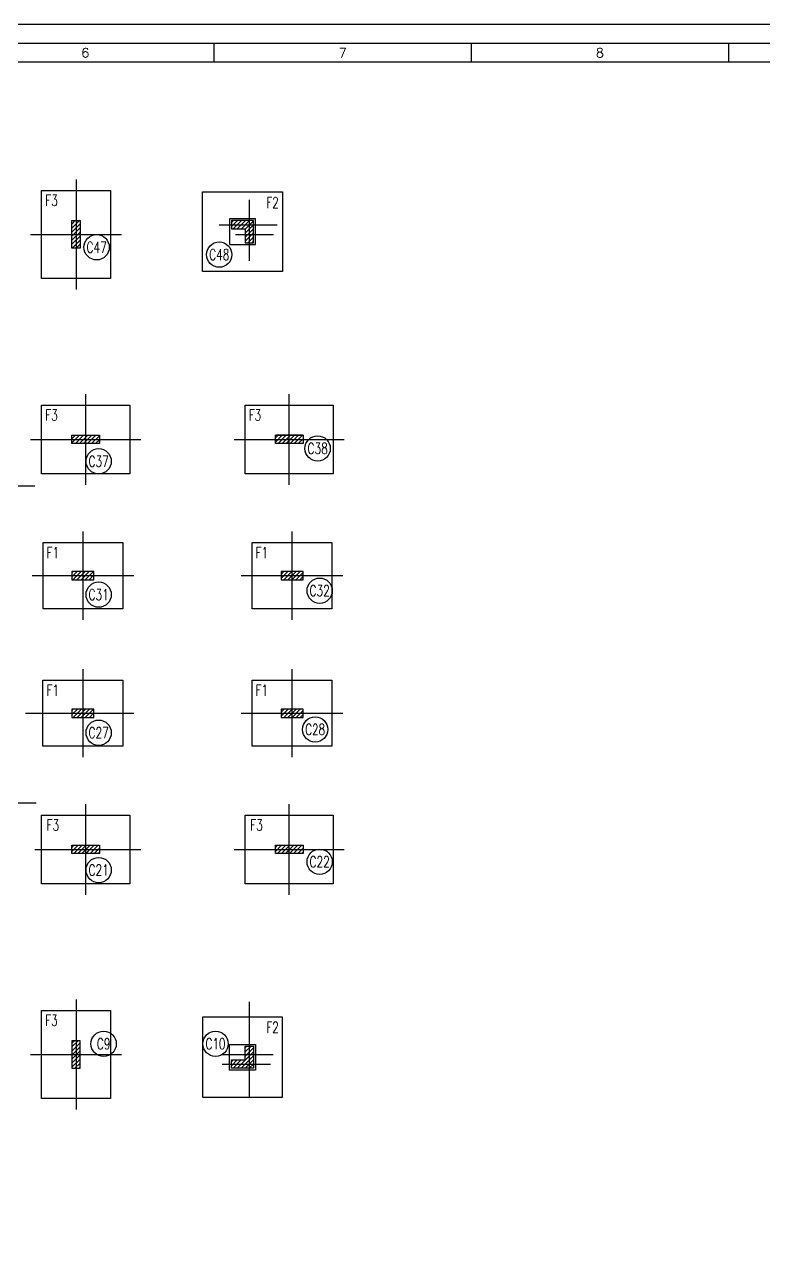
# Model space of a CAD drawing. Header units: inches. Extents: x 61991 to 161106, y 29687 to 64402.
# Drawn here: x 82538 to 83343, y 31062 to 32399 of the extents above; entities that cross this region are included whole.
import ezdxf
from ezdxf.enums import TextEntityAlignment as Align

# ---------------------------------------------------------------- set-up
doc = ezdxf.new("R2010")
doc.units = ezdxf.units.IN
doc.header["$MEASUREMENT"] = 0
doc.linetypes.add('ACAD_ISO08W100', pattern=[36, 24, -3, 6, -3])
doc.linetypes.add('CENTER', pattern=[2, 1.25, -0.25, 0.25, -0.25])
for name, color, linetype in [('CENTER LINE', 8, 'CENTER'), ('COLUMN', 1, 'Continuous'), ('FOOTING', 4, 'Continuous'), ('HACTH', 8, 'Continuous'), ('NO. COLUMN CIRCLE', 8, 'Continuous'), ('PNA', 8, 'Continuous')]:
    doc.layers.add(name, color=color, linetype=linetype)
doc.layers.add('S-COL TEXT', color=2, linetype='Continuous', lineweight=15)
doc.styles.add('ROMANS', font='R.SHX', dxfattribs={"width": 0.7})
pattern_1 = [(45, (6725.6382, -8450.4835), (-2.20970869, 2.20970869), [])]

# ---------------------------------------------------------------- blocks, each defined once
blk = doc.blocks.new('PRA_A1')
at = {"flags": 128}
blk.add_lwpolyline([(0, 0), (841, 0), (841, 594), (0, 594)], close=True, dxfattribs=at)
at = {"layer": 'PNA'}
for p, q in [((420.5, 589), (420.5, 584)), ((488.92, 589), (488.92, 584)), ((557.33, 589), (557.33, 584))]:
    blk.add_line(p, q, dxfattribs=at)
at = {"layer": 'PNA', "color": 1}
for points in [[(10, 5), (836, 5), (836, 589), (10, 589)], [(20, 10), (831, 10), (831, 584), (20, 584)]]:
    blk.add_lwpolyline(points, close=True, dxfattribs=at)
at = {"layer": 'PNA', "style": 'ROMANS'}
for s, p in [('6', (386.28, 586.5)), ('7', (454.7, 586.5)), ('8', (523.12, 586.5))]:
    blk.add_text(s, height=2.5, dxfattribs=at).set_placement(p, align=Align.MIDDLE)

msp = doc.modelspace()

# ---------------------------------------------------------------- hatches: boundary and pattern name
at = {"layer": 'HACTH'}
h = msp.add_hatch(dxfattribs=at)
h.set_pattern_fill('ANSI31', color=256, scale=25)
h.set_pattern_definition(pattern_1)
h.paths.add_polyline_path([(82589.32877, 32185.31016), (82598.32877, 32185.31016), (82598.32877, 32155.31016), (82589.32877, 32155.31016)])
h = msp.add_hatch(dxfattribs=at)
h.set_pattern_fill('ANSI31', color=256, scale=25)
h.set_pattern_definition(pattern_1)
h.paths.add_polyline_path([(82778.32877, 32161.31016), (82787.32877, 32161.31016), (82787.32877, 32185.31016), (82763.32877, 32185.31016), (82763.32877, 32176.31016), (82778.32877, 32176.31016)])
h = msp.add_hatch(dxfattribs=at)
h.set_pattern_fill('ANSI31', color=256, scale=25)
h.set_pattern_definition(pattern_1)
h.paths.add_polyline_path([(82589.32877, 31951.31016), (82589.32877, 31942.31016), (82619.32877, 31942.31016), (82619.32877, 31951.31016)])
h = msp.add_hatch(dxfattribs=at)
h.set_pattern_fill('ANSI31', color=256, scale=25)
h.set_pattern_definition(pattern_1)
h.paths.add_polyline_path([(82811.32877, 31951.31016), (82811.32877, 31942.31016), (82841.32877, 31942.31016), (82841.32877, 31951.31016)])
h = msp.add_hatch(dxfattribs=at)
h.set_pattern_fill('ANSI31', color=256, scale=25)
h.set_pattern_definition(pattern_1)
h.paths.add_polyline_path([(82589.32877, 31802.81016), (82589.32877, 31793.81016), (82613.32877, 31793.81016), (82613.32877, 31802.81016)])
h = msp.add_hatch(dxfattribs=at)
h.set_pattern_fill('ANSI31', color=256, scale=25)
h.set_pattern_definition(pattern_1)
h.paths.add_polyline_path([(82817.32877, 31802.81016), (82817.32877, 31793.81016), (82841.32877, 31793.81016), (82841.32877, 31802.81016)])
h = msp.add_hatch(dxfattribs=at)
h.set_pattern_fill('ANSI31', color=256, scale=25)
h.set_pattern_definition(pattern_1)
h.paths.add_polyline_path([(82589.32877, 31652.81016), (82589.32877, 31643.81016), (82613.32877, 31643.81016), (82613.32877, 31652.81016)])
h = msp.add_hatch(dxfattribs=at)
h.set_pattern_fill('ANSI31', color=256, scale=25)
h.set_pattern_definition(pattern_1)
h.paths.add_polyline_path([(82817.32877, 31652.81016), (82817.32877, 31643.81016), (82841.32877, 31643.81016), (82841.32877, 31652.81016)])
h = msp.add_hatch(dxfattribs=at)
h.set_pattern_fill('ANSI31', color=256, scale=25)
h.set_pattern_definition([(45, (6503.6382, -8450.4835), (-2.20970869, 2.20970869), [])])
h.paths.add_polyline_path([(82589.32877, 31504.31016), (82589.32877, 31495.31016), (82619.32877, 31495.31016), (82619.32877, 31504.31016)])
h = msp.add_hatch(dxfattribs=at)
h.set_pattern_fill('ANSI31', color=256, scale=25)
h.set_pattern_definition(pattern_1)
h.paths.add_polyline_path([(82811.32877, 31504.31016), (82811.32877, 31495.31016), (82841.32877, 31495.31016), (82841.32877, 31504.31016)])
h = msp.add_hatch(dxfattribs=at)
h.set_pattern_fill('ANSI31', color=256, scale=25)
h.set_pattern_definition(pattern_1)
h.paths.add_polyline_path([(82589.32877, 31261.31016), (82598.32877, 31261.31016), (82598.32877, 31291.31016), (82589.32877, 31291.31016)])
h = msp.add_hatch(dxfattribs=at)
h.set_pattern_fill('ANSI31', color=256, scale=25)
h.set_pattern_definition(pattern_1)
h.paths.add_polyline_path([(82778.32877, 31285.31016), (82787.32877, 31285.31016), (82787.32877, 31261.31016), (82763.32877, 31261.31016), (82763.32877, 31270.31016), (82778.32877, 31270.31016)])

# ---------------------------------------------------------------- linework, layer by layer
at = {"layer": 'CENTER LINE', "color": 8, "linetype": 'ACAD_ISO08W100', "ltscale": 5}
for p, q in [((82593.82647, 32230.31016), (82593.82414, 32110.31016)), ((82782.801, 32141.59619), (82782.801, 32207.83589)), ((82544.32531, 32170.31016), (82643.32531, 32170.31016)), ((82749.73169, 32180.81016), (82813.22105, 32180.81016)), ((82767.59541, 32170.31016), (82809.27724, 32170.31016)), ((82604.32193, 31996.31016), (82604.32001, 31897.31016)), ((82826.301, 31897.31016), (82826.301, 31996.31016)), ((82544.32097, 31946.81016), (82664.32097, 31946.81016)), ((82766.301, 31946.81016), (82886.301, 31946.81016)), ((82548.801, 31895.81016), (82446.801, 31895.81016)), ((82601.301, 31846.31016), (82601.301, 31750.31016)), ((82829.301, 31750.31016), (82829.301, 31846.31016)), ((82545.82877, 31798.31016), (82656.82877, 31798.31016)), ((82773.82877, 31798.31016), (82884.82877, 31798.31016)), ((82601.301, 31696.31016), (82601.301, 31600.31016)), ((82829.301, 31600.31016), (82829.301, 31696.31016)), ((82538.57268, 31648.31016), (82656.801, 31648.31016)), ((82773.801, 31648.31016), (82884.801, 31648.31016)), ((82446.801, 31550.81016), (82550.27322, 31550.81016)), ((82604.31326, 31549.31016), (82604.31134, 31450.31016)), ((82826.32877, 31450.31016), (82826.32877, 31549.31016)), ((82548.801, 31499.81016), (82664.3123, 31499.81016)), ((82766.32877, 31499.81016), (82886.32877, 31499.81016)), ((82593.80913, 31336.31016), (82593.8068, 31216.31016)), ((82782.801, 31228.94941), (82782.801, 31333.5947)), ((82544.30796, 31276.31016), (82643.30796, 31276.31016)), ((82752.21501, 31276.31016), (82808.64693, 31276.31016)), ((82753.28955, 31265.81016), (82805.87334, 31265.81016))]:
    msp.add_line(p, q, dxfattribs=at)
at = {"layer": 'COLUMN'}
for p, q in [((82789.32877, 32187.31016), (82761.32877, 32187.31016)), ((82761.32877, 32187.31016), (82761.32877, 32159.31016)), ((82789.32877, 32159.31016), (82789.32877, 32187.31016)), ((82761.32877, 32159.31016), (82789.32877, 32159.31016)), ((82841.32877, 31951.31016), (82811.32877, 31951.31016)), ((82761.32877, 31287.31016), (82789.32877, 31287.31016)), ((82761.32877, 31259.31016), (82761.32877, 31287.31016)), ((82789.32877, 31287.31016), (82789.32877, 31259.31016)), ((82789.32877, 31259.31016), (82761.32877, 31259.31016))]:
    msp.add_line(p, q, dxfattribs=at)
for points in [[(82589.32877, 32185.31016), (82598.32877, 32185.31016), (82598.32877, 32155.31016), (82589.32877, 32155.31016)], [(82619.32877, 31951.31016), (82619.32877, 31942.31016), (82589.32877, 31942.31016), (82589.32877, 31951.31016)], [(82841.32877, 31951.31016), (82841.32877, 31942.31016), (82811.32877, 31942.31016), (82811.32877, 31951.31016)], [(82589.32877, 31802.81016), (82589.32877, 31793.81016), (82613.32877, 31793.81016), (82613.32877, 31802.81016)], [(82817.32877, 31802.81016), (82817.32877, 31793.81016), (82841.32877, 31793.81016), (82841.32877, 31802.81016)], [(82589.32877, 31652.81016), (82589.32877, 31643.81016), (82613.32877, 31643.81016), (82613.32877, 31652.81016)], [(82817.32877, 31652.81016), (82817.32877, 31643.81016), (82841.32877, 31643.81016), (82841.32877, 31652.81016)], [(82619.32877, 31504.31016), (82619.32877, 31495.31016), (82589.32877, 31495.31016), (82589.32877, 31504.31016)], [(82841.32877, 31504.31016), (82841.32877, 31495.31016), (82811.32877, 31495.31016), (82811.32877, 31504.31016)], [(82589.32877, 31261.31016), (82598.32877, 31261.31016), (82598.32877, 31291.31016), (82589.32877, 31291.31016)]]:
    msp.add_lwpolyline(points, close=True, dxfattribs=at)
for points in [[(82778.32877, 32161.31016), (82787.32877, 32161.31016), (82787.32877, 32185.31016), (82763.32877, 32185.31016), (82763.32877, 32176.31016), (82778.32877, 32176.31016), (82778.32877, 32161.31016)], [(82778.32877, 31285.31016), (82787.32877, 31285.31016), (82787.32877, 31261.31016), (82763.32877, 31261.31016), (82763.32877, 31270.31016), (82778.32877, 31270.31016), (82778.32877, 31285.31016)]]:
    msp.add_lwpolyline(points, dxfattribs=at)
at = {"layer": 'FOOTING', "linetype": 'ByBlock', "lineweight": -2, "ltscale": 20}
for points in [[(82556.32531, 32218.31016), (82631.32531, 32218.31016), (82631.32531, 32122.31016), (82556.32531, 32122.31016)], [(82818.82877, 32129.81016), (82731.82877, 32129.81016), (82731.82877, 32216.81016), (82818.82877, 32216.81016)], [(82556.32097, 31909.31016), (82556.32097, 31984.31016), (82652.32097, 31984.31016), (82652.32097, 31909.31016)], [(82778.301, 31909.31016), (82778.301, 31984.31016), (82874.301, 31984.31016), (82874.301, 31909.31016)], [(82557.82877, 31762.31016), (82557.82877, 31834.31016), (82644.82877, 31834.31016), (82644.82877, 31762.31016)], [(82785.82877, 31762.31016), (82785.82877, 31834.31016), (82872.82877, 31834.31016), (82872.82877, 31762.31016)], [(82557.801, 31612.31016), (82557.801, 31684.31016), (82644.801, 31684.31016), (82644.801, 31612.31016)], [(82785.801, 31612.31016), (82785.801, 31684.31016), (82872.801, 31684.31016), (82872.801, 31612.31016)], [(82556.3123, 31462.31016), (82556.3123, 31537.31016), (82652.3123, 31537.31016), (82652.3123, 31462.31016)], [(82778.32877, 31462.31016), (82778.32877, 31537.31016), (82874.32877, 31537.31016), (82874.32877, 31462.31016)], [(82556.30796, 31324.31016), (82631.30796, 31324.31016), (82631.30796, 31228.31016), (82556.30796, 31228.31016)], [(82818.82877, 31316.81016), (82731.82877, 31316.81016), (82731.82877, 31229.81016), (82818.82877, 31229.81016)]]:
    msp.add_lwpolyline(points, close=True, dxfattribs=at)
at = {"layer": 'NO. COLUMN CIRCLE'}
for centre in [(82616.3079, 32156.29301), (82749.97052, 32148.27978), (82857.22364, 31936.93297), (82618.50629, 31922.9522), (82859.45551, 31781.91795), (82618.50629, 31777.61684), (82618.50629, 31627.062), (82854.54425, 31630.63233), (82859.45551, 31486.37164), (82618.50629, 31477.33812), (82623.9314, 31287.96275), (82745.90874, 31287.96275)]:
    msp.add_circle(centre, 13.7989, dxfattribs=at)

# ---------------------------------------------------------------- block references
at = {"color": 2, "xscale": 4.099999999860302, "yscale": 4.099999999976717, "zscale": 4.099999999933744}
msp.add_blockref('PRA_A1', (81020.15082, 29963.71156), dxfattribs=at)

# ---------------------------------------------------------------- texts
at = {"layer": 'S-COL TEXT', "linetype": 'Continuous', "style": 'ROMANS', "width": 0.7}
for s, p in [('F3', (82566.96794, 32207.38947)), ('F2', (82808.18614, 32205.08735)), ('C47', (82616.3079, 32156.29301)), ('C48', (82749.97052, 32148.27978)), ('F3', (82566.96361, 31973.38947)), ('F3', (82788.94363, 31973.38947)), ('C38', (82857.22364, 31936.93297)), ('C37', (82618.50629, 31922.9522)), ('F1', (82568.47141, 31823.38947)), ('F1', (82796.47141, 31823.38947)), ('C31', (82618.50629, 31777.61684)), ('C32', (82859.45551, 31781.91795)), ('F1', (82568.44363, 31673.38947)), ('F1', (82796.44363, 31673.38947)), ('C28', (82854.54425, 31630.63233)), ('C27', (82618.50629, 31627.062)), ('F3', (82568.45493, 31526.38947)), ('F3', (82790.47141, 31526.38947)), ('C22', (82859.45551, 31486.37164)), ('C21', (82618.50629, 31477.33812)), ('F3', (82566.9506, 31313.38947)), ('F2', (82808.18614, 31305.88947)), ('C9', (82623.9314, 31287.96275)), ('C10', (82745.90874, 31287.96275))]:
    msp.add_text(s, height=12, dxfattribs=at).set_placement(p, align=Align.MIDDLE_CENTER)

doc.saveas('drawing.dxf')
